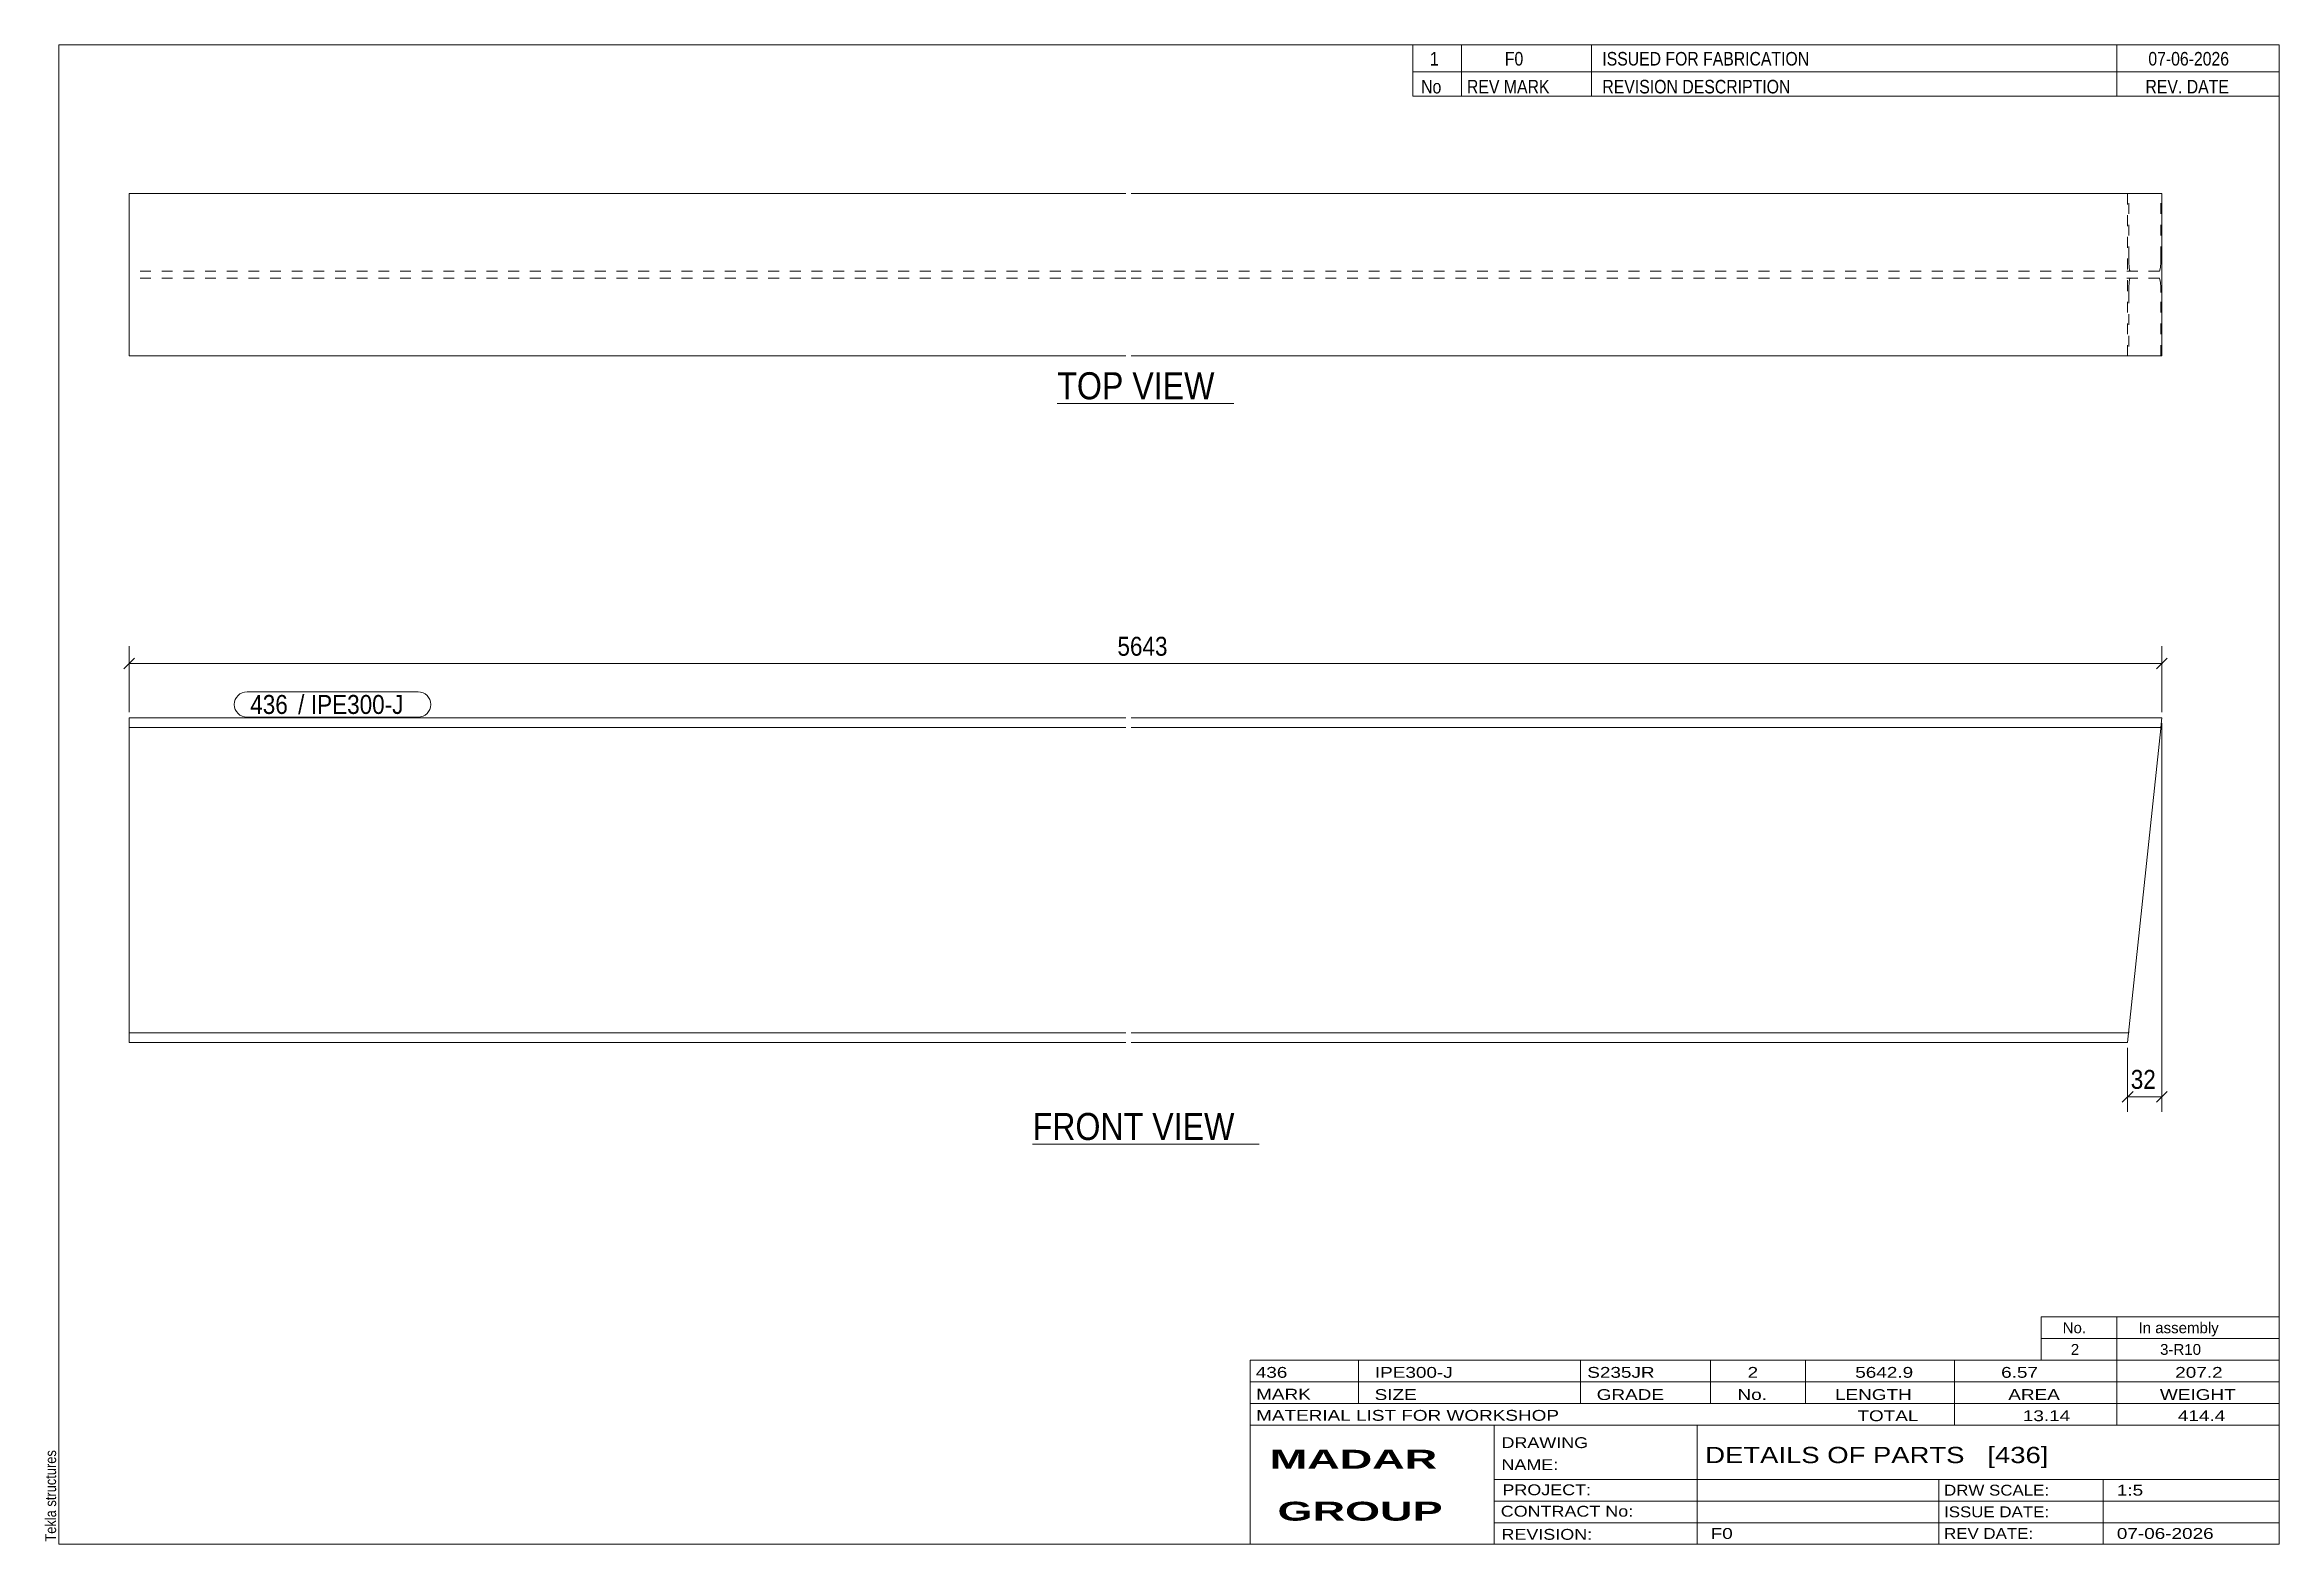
# Model space of a CAD drawing. Header units: millimetres. Extents: x 2 to 415, y 5 to 282.
import ezdxf

# ---------------------------------------------------------------- set-up
doc = ezdxf.new("R2010")
doc.units = ezdxf.units.MM
doc.linetypes.add('XKITLINE00', pattern=[0])
doc.linetypes.add('XKITLINE02', pattern=[4, 2, -2])
for name, color, linetype, lineweight in [('Dimensions', 7, 'Continuous', 0), ('DrawingSheet', 5, 'Continuous', 0), ('OtherObjectType', 7, 'Continuous', 0), ('Part', 2, 'Continuous', 0), ('PartMark', 7, 'Continuous', 0)]:
    doc.layers.add(name, color=color, linetype=linetype, lineweight=lineweight)
doc.styles.add('ARIAL', font='ARIAL.TTF')
doc.styles.add('ARIAL_BOLD', font='ARIALBD.TTF')
doc.styles.add('ARIAL_NARROW', font='ARIALN.TTF')

# ---------------------------------------------------------------- blocks, each defined once
blk = doc.blocks.new('*A1')
at = {"layer": 'Part', "color": 2, "linetype": 'XKITLINE00', "lineweight": 0}
for p, q in [((18, 157.68), (18, 97.68)), ((202, 157.68), (18, 157.68)), ((393.33, 157.68), (203, 157.68)), ((393.33, 157.68), (393.14, 155.88)), ((202, 155.88), (18, 155.88)), ((393.14, 155.88), (203, 155.88)), ((393.12, 155.68), (387, 97.68)), ((393.14, 155.88), (393.12, 155.68)), ((202, 99.48), (18, 99.48)), ((387.19, 99.48), (203, 99.48)), ((202, 97.68), (18, 97.68)), ((387, 97.68), (203, 97.68))]:
    blk.add_line(p, q, dxfattribs=at)
at = {"layer": 'Part', "color": 7, "linetype": 'XKITLINE02', "lineweight": 0}
blk.add_line((387.21, 99.68), (387.19, 99.48), dxfattribs=at)
blk = doc.blocks.new('*A2')
at = {"layer": 'Part', "color": 2, "linetype": 'XKITLINE00', "lineweight": 0}
for p, q in [((18, 254.5), (18, 254.5)), ((202, 254.5), (18, 254.5)), ((18, 224.5), (18, 254.5)), ((18, 241.76), (18, 254.5)), ((18, 254.5), (18, 254.5)), ((393.33, 254.5), (203, 254.5)), ((393.33, 254.5), (393.33, 224.5)), ((18, 240.91), (18, 241.76)), ((18, 240.35), (18, 240.91)), ((18, 240.15), (18, 240.35)), ((18, 240.15), (18, 240.15)), ((18, 240.15), (18, 238.85)), ((18, 238.85), (18, 238.85)), ((18, 238.65), (18, 238.85)), ((18, 238.09), (18, 238.65)), ((18, 237.24), (18, 238.09)), ((18, 224.5), (18, 237.24)), ((202, 224.5), (18, 224.5)), ((393.33, 224.5), (203, 224.5))]:
    blk.add_line(p, q, dxfattribs=at)
at = {"layer": 'Part', "color": 7, "linetype": 'XKITLINE02', "lineweight": 0}
for p, q in [((18, 254.5), (18, 254.5)), ((18, 254.5), (18, 240.15)), ((18, 254.5), (18, 241.76)), ((387, 224.5), (387, 254.5)), ((387.19, 242.75), (387.19, 254.5)), ((393.14, 242.75), (393.14, 254.5)), ((393.14, 254.5), (393.33, 254.5)), ((18, 241.76), (18, 240.91)), ((18, 240.91), (18, 240.35)), ((18, 240.35), (18, 240.15)), ((202, 240.15), (18, 240.15)), ((392.86, 240.15), (203, 240.15)), ((387.19, 242.75), (387.21, 241.76)), ((387.21, 241.76), (387.27, 240.91)), ((387.27, 240.91), (387.36, 240.35)), ((387.36, 240.35), (387.46, 240.15)), ((392.86, 240.15), (392.97, 240.35)), ((392.97, 240.35), (393.06, 240.91)), ((393.06, 240.91), (393.12, 241.76)), ((393.12, 241.76), (393.14, 242.75)), ((18, 224.5), (18, 238.85)), ((18, 238.85), (18, 238.65)), ((202, 238.85), (18, 238.85)), ((18, 238.65), (18, 238.09)), ((18, 238.09), (18, 237.24)), ((18, 224.5), (18, 237.24)), ((392.86, 238.85), (203, 238.85)), ((387.21, 237.24), (387.19, 236.25)), ((387.19, 236.25), (387.19, 224.5)), ((387.27, 238.09), (387.21, 237.24)), ((387.36, 238.65), (387.27, 238.09)), ((387.46, 238.85), (387.36, 238.65)), ((392.97, 238.65), (392.86, 238.85)), ((393.06, 238.09), (392.97, 238.65)), ((393.12, 237.24), (393.06, 238.09)), ((393.14, 236.25), (393.12, 237.24)), ((393.14, 224.5), (393.14, 236.25)), ((387.19, 224.5), (387, 224.5)), ((393.33, 224.5), (393.14, 224.5))]:
    blk.add_line(p, q, dxfattribs=at)
blk = doc.blocks.new('*A3')
at = {"layer": 'DrawingSheet', "color": 5, "linetype": 'XKITLINE00', "lineweight": 0}
for p, q in [((415, 282), (5, 282)), ((5, 282), (5, 5)), ((415, 5), (415, 282)), ((5, 5), (415, 5))]:
    blk.add_line(p, q, dxfattribs=at)
at = {"layer": 'DrawingSheet', "color": 5, "style": 'ARIAL', "width": 0.85}
blk.add_text('Tekla structures', height=2, rotation=90, dxfattribs=at).set_placement((4.5, 5.5))
blk = doc.blocks.new('*A4')
at = {"layer": 'OtherObjectType', "color": 7, "linetype": 'XKITLINE00', "lineweight": 0}
for p, q in [((371, 47), (415, 47)), ((371, 43), (371, 47)), ((385, 43), (385, 47)), ((415, 43), (415, 47)), ((371, 43), (415, 43)), ((371, 39), (371, 43)), ((385, 39), (385, 43)), ((415, 39), (415, 43)), ((371, 39), (415, 39))]:
    blk.add_line(p, q, dxfattribs=at)
at = {"layer": 'OtherObjectType', "color": 7, "style": 'ARIAL_NARROW', "width": 1.211571}
for s, p in [('No.', (375, 44)), ('In assembly', (389, 44)), ('2', (376.5, 40)), ('3-R10', (392.99, 40))]:
    blk.add_text(s, height=2, dxfattribs=at).set_placement(p)
blk = doc.blocks.new('*A5')
at = {"layer": 'OtherObjectType', "color": 7, "linetype": 'XKITLINE00', "lineweight": 0}
for p, q in [((255, 282), (415, 282)), ((415, 282), (255, 282)), ((255, 282), (255, 277)), ((264, 282), (264, 277)), ((288, 282), (288, 277)), ((385, 282), (385, 277)), ((415, 282), (415, 277)), ((255, 277), (415, 277)), ((255, 277), (255, 272.5)), ((255, 277), (415, 277)), ((264, 277), (264, 272.5)), ((288, 277), (288, 272.5)), ((385, 277), (385, 272.5)), ((415, 277), (415, 272.5)), ((415, 272.5), (255, 272.5))]:
    blk.add_line(p, q, dxfattribs=at)
at = {"layer": 'OtherObjectType', "color": 7, "style": 'ARIAL_NARROW'}
for s, width, p in [('1', 1.017001, (258.16, 278.15)), ('F0', 1.017001, (272, 278.15)), ('ISSUED FOR FABRICATION', 1.017001, (290, 278.15)), ('07-06-2026', 1.017001, (390.82, 278.15)), ('No', 1.02, (256.54, 273)), ('REV MARK', 1.02, (265, 273)), ('REVISION DESCRIPTION', 1.02, (290, 273)), ('REV. DATE', 1.02, (390.28, 273))]:
    blk.add_text(s, height=2.5, dxfattribs=dict(at, width=width)).set_placement(p)
blk = doc.blocks.new('*A6')
at = {"layer": 'OtherObjectType', "color": 7, "linetype": 'XKITLINE00', "lineweight": 0}
for p, q in [((225, 39), (415, 39)), ((225, 39), (225, 35)), ((225, 39), (415, 39)), ((245, 35), (245, 39)), ((286, 35), (286, 39)), ((310, 35), (310, 39)), ((327.5, 35), (327.5, 39)), ((355, 35), (355, 39)), ((385, 35), (385, 39)), ((415, 35), (415, 39)), ((225, 35), (415, 35)), ((225, 35), (225, 5)), ((225, 35), (415, 35)), ((245, 31), (245, 35)), ((286, 31), (286, 35)), ((310, 31), (310, 35)), ((327.5, 31), (327.5, 35)), ((355, 31), (355, 35)), ((385, 31), (385, 35)), ((415, 31), (415, 35)), ((225, 31), (415, 31)), ((355, 27), (355, 31)), ((385, 27), (385, 31)), ((415, 27), (415, 31)), ((225, 27), (415, 27)), ((270, 21), (270, 27)), ((307.5, 17), (307.5, 27)), ((415, 21), (415, 27)), ((270, 21), (270, 5)), ((415, 17), (415, 21)), ((270, 17), (415, 17)), ((307.5, 5), (307.5, 17)), ((352.16, 13), (352.16, 17)), ((382.5, 5), (382.5, 17)), ((415, 13), (415, 17)), ((270, 13), (415, 13)), ((352.16, 5), (352.16, 13)), ((415, 9), (415, 13)), ((270, 9), (415, 9)), ((415, 5), (415, 9)), ((225, 5), (415, 5)), ((262.5, 5), (415, 5))]:
    blk.add_line(p, q, dxfattribs=at)
at = {"layer": 'OtherObjectType', "color": 7, "style": 'ARIAL_NARROW'}
for s, height, width, p in [('436', 2, 1.525501, (226.01, 35.76)), ('IPE300-J', 2, 1.525501, (248, 35.76)), ('S235JR', 2, 1.525501, (287.22, 35.76)), ('2', 2, 1.525501, (316.82, 35.76)), ('5642.9', 2, 1.525501, (336.7, 35.76)), ('6.57', 2, 1.525501, (363.64, 35.76)), ('207.2', 2, 1.525501, (395.78, 35.76)), ('MARK', 2, 1.525501, (226.08, 31.73)), ('SIZE', 2, 1.525501, (247.96, 31.66)), ('GRADE', 2, 1.525501, (288.96, 31.66)), ('No.', 2, 1.525501, (314.96, 31.66)), ('LENGTH', 2, 1.525501, (332.96, 31.66)), ('AREA', 2, 1.525501, (364.96, 31.66)), ('WEIGHT', 2, 1.525501, (392.96, 31.66)), ('MATERIAL LIST FOR WORKSHOP', 2, 1.525501, (226.08, 27.82)), ('TOTAL', 2, 1.525501, (337.1, 27.75)), ('13.14', 2, 1.525501, (367.64, 27.75)), ('414.4', 2, 1.525501, (396.27, 27.75)), ('DRAWING', 2, 1.445, (271.38, 22.78)), ('NAME:', 2, 1.445, (271.38, 18.72)), ('DETAILS OF PARTS   [436]', 3, 1.474651, (309, 20)), ('PROJECT:', 2, 1.445, (271.55, 14.07)), ('DRW SCALE:', 2, 1.36, (353.1, 14)), ('1:5', 2, 1.525501, (385, 14)), ('CONTRACT No:', 2, 1.445, (271.25, 10.11)), ('ISSUE DATE:', 2, 1.36, (353.1, 10)), ('REVISION:', 2, 1.445, (271.38, 5.84)), ('F0', 2, 1.525501, (310, 6)), ('REV DATE:', 2, 1.36, (353.1, 6)), ('07-06-2026', 2, 1.525501, (385, 6))]:
    blk.add_text(s, height=height, dxfattribs=dict(at, width=width)).set_placement(p)
at = {"layer": 'OtherObjectType', "color": 1, "style": 'ARIAL_BOLD', "width": 1.7}
for s, p in [('MADAR ', (228.58, 18.97)), ('GROUP', (230.03, 9.37))]:
    blk.add_text(s, height=3.5, dxfattribs=at).set_placement(p)
blk = doc.blocks.new('*A7')
at = {"layer": 'Dimensions', "color": 7, "linetype": 'XKITLINE00', "lineweight": 0}
for p, q in [((18, 158.68), (18, 170.88)), ((393.33, 158.68), (393.33, 170.88)), ((18.99, 168.67), (17.01, 166.69)), ((18, 167.68), (393.33, 167.68)), ((394.32, 168.67), (392.34, 166.69))]:
    blk.add_line(p, q, dxfattribs=at)
at = {"layer": 'Dimensions', "color": 3}
for p in [(18, 167.68), (393.33, 167.68)]:
    blk.add_point(p, dxfattribs=at)
at = {"layer": 'Dimensions', "color": 3, "style": 'ARIAL', "width": 0.85}
blk.add_text('5643', height=3.5, dxfattribs=at).set_placement((200.47, 169.13))
blk = doc.blocks.new('*A8')
at = {"layer": 'Dimensions', "color": 7, "linetype": 'XKITLINE00', "lineweight": 0}
for p, q in [((393.33, 156.68), (393.33, 84.88)), ((387, 96.68), (387, 84.88)), ((387.99, 88.67), (386.01, 86.69)), ((387, 87.68), (393.33, 87.68)), ((394.32, 88.67), (392.34, 86.69))]:
    blk.add_line(p, q, dxfattribs=at)
at = {"layer": 'Dimensions', "color": 3}
for p in [(387, 87.68), (393.33, 87.68)]:
    blk.add_point(p, dxfattribs=at)
at = {"layer": 'Dimensions', "color": 3, "style": 'ARIAL', "width": 0.85}
blk.add_text('32', height=3.5, dxfattribs=at).set_placement((387.57, 89.13))
blk = doc.blocks.new('*A9')
at = {"layer": 'PartMark', "color": 7, "linetype": 'XKITLINE00', "lineweight": 0}
for p, q in [((39.75, 162.48), (71.34, 162.48)), ((39.75, 157.78), (71.34, 157.78))]:
    blk.add_line(p, q, dxfattribs=at)
for centre, start, end in [((39.75, 160.13), 90, 270), ((71.34, 160.13), 270, 90)]:
    blk.add_arc(centre, 2.35, start, end, dxfattribs=at)
at = {"layer": 'PartMark', "color": 1, "style": 'ARIAL', "width": 0.85}
blk.add_text('436', height=3.5, dxfattribs=at).set_placement((40.35, 158.38))
at = {"layer": 'PartMark', "color": 3, "style": 'ARIAL', "width": 0.85}
for s, p in [('/', (49.19, 158.38)), ('IPE300-J', (51.54, 158.38))]:
    blk.add_text(s, height=3.5, dxfattribs=at).set_placement(p)
blk = doc.blocks.new('*A10')
at = {"layer": 'OtherObjectType', "color": 7, "linetype": 'XKITLINE00', "lineweight": 0}
blk.add_line((184.8, 78.93), (226.66, 78.93), dxfattribs=at)
at = {"layer": 'OtherObjectType', "color": 3, "style": 'ARIAL', "width": 0.85}
blk.add_text('FRONT VIEW', height=5, dxfattribs=at).set_placement((184.8, 79.68))
blk = doc.blocks.new('*A11')
at = {"layer": 'OtherObjectType', "color": 7, "linetype": 'XKITLINE00', "lineweight": 0}
blk.add_line((189.36, 215.75), (221.97, 215.75), dxfattribs=at)
at = {"layer": 'OtherObjectType', "color": 3, "style": 'ARIAL', "width": 0.85}
blk.add_text('TOP VIEW', height=5, dxfattribs=at).set_placement((189.36, 216.5))

msp = doc.modelspace()

# ---------------------------------------------------------------- block references
at = {"lineweight": 0}
for name in ['*A3', '*A5', '*A2', '*A11', '*A7', '*A9', '*A1', '*A8', '*A10', '*A4', '*A6']:
    msp.add_blockref(name, (0, 0), dxfattribs=at)

doc.saveas('drawing.dxf')
